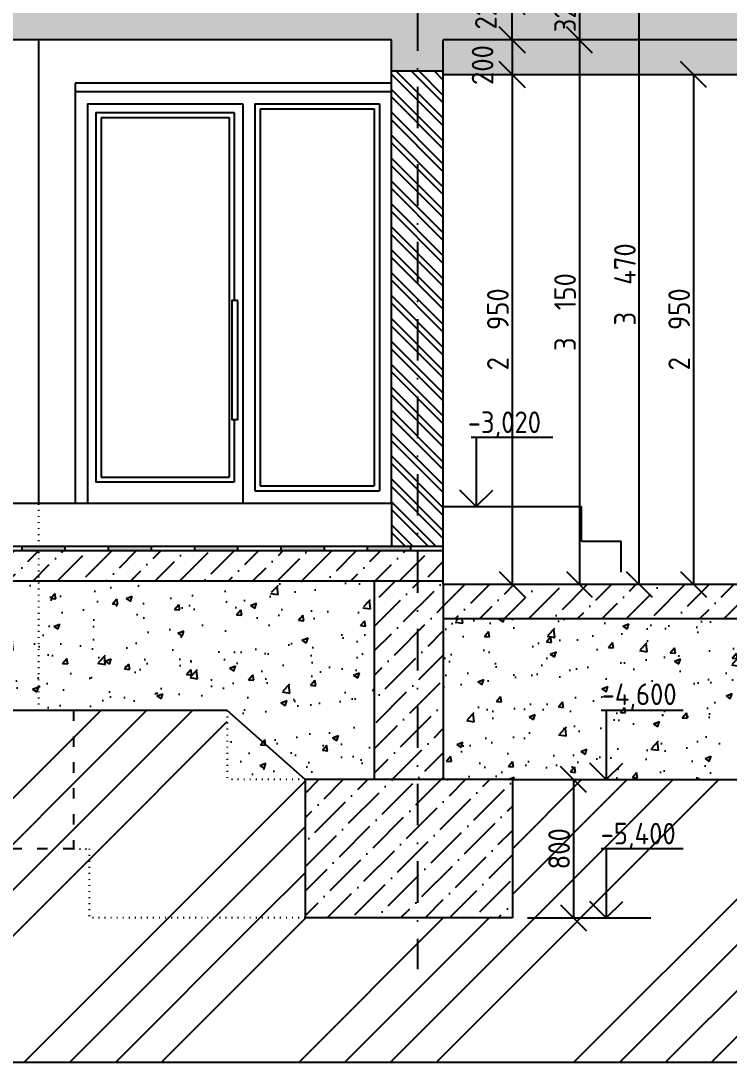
# Model space of a CAD drawing. Extents: x 3792242 to 5145247, y -1546315 to -1031918.
# Drawn here: x 4020087 to 4024187, y -1508365 to -1502340 of the extents above; entities that cross this region are included whole.
import ezdxf

# ---------------------------------------------------------------- set-up
doc = ezdxf.new("R2010")
doc.units = 0
doc.header["$MEASUREMENT"] = 0
for name, pattern in [('ACAD_ISO03W100', [30, 12, -18]), ('ACAD_ISO07W100', [3.5, 0.5, -3]), ('BODKOCIARKOVANA_3', [5.6, 3, -1.3, 0, -1.3])]:
    doc.linetypes.add(name, pattern=pattern)
doc.layers.get('0').update_dxf_attribs({"linetype": 'CONTINUOUS'})
doc.layers.get('Defpoints').update_dxf_attribs({"color": 61, "linetype": 'CONTINUOUS'})
for name, color, linetype in [('KÓTY', 4, 'CONTINUOUS'), ('MÚRY', 1, 'CONTINUOUS'), ('OKNÁ', 143, 'CONTINUOUS'), ('osi', 253, 'CONTINUOUS'), ('POZEMOK', 7, 'CONTINUOUS'), ('TENKÁ', 7, 'CONTINUOUS'), ('ŠRAFY', 82, 'CONTINUOUS'), ('šrafy-múry', 8, 'CONTINUOUS')]:
    doc.layers.add(name, color=color, linetype=linetype)
doc.styles.add('STYLE1', font='isocp.shx')
doc.dimstyles.new('STANDARD-50', dxfattribs={"dimtxt": 125, "dimasz": 150, "dimexe": 10, "dimexo": 200, "dimgap": 20, "dimtad": 1, "dimdsep": 46, "dimlunit": 6, "dimtxsty": 'STYLE1', "dimblk1": 'OBLIQUE', "dimblk2": 'OBLIQUE', "dimsah": 1, "dimcen": 2.5, "dimse1": 1, "dimse2": 1, "dimadec": 0, "dimazin": 0, "dimtfac": 1, "dimtmove": 1, "dimatfit": 3, "dimldrblk": 'OBLIQUE', "dimfxl": 1, "dimtolj": 1, "dimtzin": 0, "dimarcsym": 0})
pattern_1 = [(45, (73093.04, 33113.66), (53.0330086, 194.4543648), [250, -50, 0, -50])]
pattern_2 = [(50, (-13299465.4, 623840.9), (358.6300913, -31.3760675), [37.5, -412.5]), (355, (-13299465.4, 623840.9), (-69.375667, 376.096067), [30, -330]), (100.4514445, (-13299435.52, 623838.27), (289.2544234, 344.7199955), [31.870096, -350.571056]), (46.1842, (-13299465.4, 623940.9), (533.620665, -82.75964), [56.25, -618.75]), (96.6356355, (-13299420.94, 623934), (467.330973, 487.0593), [47.805171, -525.85688]), (351.184164, (-13299465.4, 623940.9), (467.330973, 487.0593), [45, -495]), (21, (-13299415.4, 623915.9), (298.453526, -201.3094453), [37.5, -412.5]), (326, (-13299415.4, 623915.9), (121.657666, 362.5750225), [30, -330]), (71.4514447, (-13299390.53, 623899.1), (420.1111884, 161.2655764), [31.870095, -350.571056]), (37.5, (-13299465.4, 623840.89), (6.0799277, 166.4469269), [0, -326, 0, -335, 0, -331.25]), (7.5, (-13299465.4, 623840.89), (131.5347687, 197.205856), [0, -191, 0, -318.5, 0, -126.25]), (327.5, (-13299576.9, 623840.89), (266.9112181, -11.2774359), [0, -125, 0, -390, 0, -517.5]), (317.5, (-13299626.9, 623840.89), (291.5930847, 50.0524912), [0, -162.5, 0, -259, 0, -367.5])]
pattern_3 = [(45, (-1113810.5, 33513.7), (-795.49513, 795.49513), []), (45, (-1113545.3, 33513.7), (-795.49513, 795.49513), []), (45, (-1113280.1, 33513.7), (-795.49513, 795.49513), []), (45, (-1113015, 33513.7), (-795.49513, 795.49513), [])]

# ---------------------------------------------------------------- blocks, each defined once
blk = doc.blocks.new('_OBLIQUE')
at = {"color": 0, "linetype": 'ByBlock'}
blk.add_line((-0.5, -0.5), (0.5, 0.5), dxfattribs=at)
blk = doc.blocks.new('*D39931')
at = {"layer": 'Defpoints', "color": 0}
for p in [(4022938.5, -1506730.1), (4022938.5, -1507530.1), (4023285, -1507530.1)]:
    blk.add_point(p, dxfattribs=at)
at = {"layer": 'KÓTY', "color": 0, "lineweight": -2, "ltscale": 0.25}
blk.add_line((4023285, -1506730.1), (4023285, -1507530.1), dxfattribs=at)
at = {"layer": 'KÓTY', "color": 0, "linetype": 'ByBlock', "lineweight": -2, "xscale": 150, "yscale": 150, "zscale": 150}
for p, rotation in [((4023285, -1506730.1), 90), ((4023285, -1507530.1), 270)]:
    blk.add_blockref('_OBLIQUE', p, dxfattribs=dict(at, rotation=rotation))
at = {"layer": 'KÓTY', "color": 0, "insert": (4023202.5, -1507130.1), "char_height": 125, "attachment_point": 5, "rotation": 90, "style": 'STYLE1'}
blk.add_mtext('\\A1;800', dxfattribs=at)
blk = doc.blocks.new('*D49904')
at = {"layer": 'Defpoints', "color": 0}
for p in [(4022497.5, -1502230.1), (4022930.5, -1502230.1), (4022497.5, -1502450.1)]:
    blk.add_point(p, dxfattribs=at)
at = {"layer": 'KÓTY', "color": 0, "lineweight": -2, "ltscale": 0.25}
blk.add_line((4022930.5, -1502450.1), (4022930.5, -1502230.1), dxfattribs=at)
at = {"layer": 'KÓTY', "color": 0, "linetype": 'ByBlock', "lineweight": -2, "xscale": 150, "yscale": 150, "zscale": 150}
for p, rotation in [((4022930.5, -1502230.1), 90), ((4022930.5, -1502450.1), 270)]:
    blk.add_blockref('_OBLIQUE', p, dxfattribs=dict(at, rotation=rotation))
at = {"layer": 'KÓTY', "color": 0, "insert": (4022778.5, -1502275.3), "char_height": 125, "attachment_point": 5, "rotation": 90, "style": 'STYLE1'}
blk.add_mtext('\\A1;220', dxfattribs=at)
blk = doc.blocks.new('*D49906')
at = {"layer": 'Defpoints', "color": 0}
for p in [(4022497.5, -1502450.1), (4022497.5, -1502650.1), (4022930.5, -1502650.1)]:
    blk.add_point(p, dxfattribs=at)
at = {"layer": 'KÓTY', "color": 0, "lineweight": -2, "ltscale": 0.25}
blk.add_line((4022930.5, -1502450.1), (4022930.5, -1502650.1), dxfattribs=at)
at = {"layer": 'KÓTY', "color": 0, "linetype": 'ByBlock', "lineweight": -2, "xscale": 150, "yscale": 150, "zscale": 150}
for p, rotation in [((4022930.5, -1502450.1), 90), ((4022930.5, -1502650.1), 270)]:
    blk.add_blockref('_OBLIQUE', p, dxfattribs=dict(at, rotation=rotation))
at = {"layer": 'KÓTY', "color": 0, "insert": (4022759.5, -1502595.8), "char_height": 125, "attachment_point": 5, "rotation": 90, "style": 'STYLE1'}
blk.add_mtext('\\A1;200', dxfattribs=at)
blk = doc.blocks.new('*D49935')
at = {"layer": 'Defpoints', "color": 0}
for p in [(4022532, -1502650.1), (4022532, -1505600.1), (4022930.5, -1505600.1)]:
    blk.add_point(p, dxfattribs=at)
at = {"layer": 'KÓTY', "color": 0, "lineweight": -2, "ltscale": 0.25}
blk.add_line((4022930.5, -1502650.1), (4022930.5, -1505600.1), dxfattribs=at)
at = {"layer": 'KÓTY', "color": 0, "linetype": 'ByBlock', "lineweight": -2, "xscale": 150, "yscale": 150, "zscale": 150}
for p, rotation in [((4022930.5, -1502650.1), 90), ((4022930.5, -1505600.1), 270)]:
    blk.add_blockref('_OBLIQUE', p, dxfattribs=dict(at, rotation=rotation))
at = {"layer": 'KÓTY', "color": 0, "insert": (4022848, -1504125.1), "char_height": 125, "attachment_point": 5, "rotation": 90, "style": 'STYLE1'}
blk.add_mtext('\\A1;2ﾠ950', dxfattribs=at)
blk = doc.blocks.new('*D49972')
at = {"layer": 'Defpoints', "color": 0}
for p in [(4023319.5, -1502130.1), (4023319.5, -1502450.1), (4023319.5, -1502450.1)]:
    blk.add_point(p, dxfattribs=at)
at = {"layer": 'KÓTY', "color": 0, "lineweight": -2, "ltscale": 0.25}
blk.add_line((4023319.5, -1502130.1), (4023319.5, -1502450.1), dxfattribs=at)
at = {"layer": 'KÓTY', "color": 0, "linetype": 'ByBlock', "lineweight": -2, "xscale": 150, "yscale": 150, "zscale": 150}
for p, rotation in [((4023319.5, -1502130.1), 90), ((4023319.5, -1502450.1), 270)]:
    blk.add_blockref('_OBLIQUE', p, dxfattribs=dict(at, rotation=rotation))
at = {"layer": 'KÓTY', "color": 0, "insert": (4023237, -1502290.1), "char_height": 125, "attachment_point": 5, "rotation": 90, "style": 'STYLE1'}
blk.add_mtext('\\A1;320', dxfattribs=at)
blk = doc.blocks.new('*D49973')
at = {"layer": 'Defpoints', "color": 0}
for p in [(4022496.5, -1502450.1), (4022496.5, -1505600.1), (4023319.5, -1505600.1)]:
    blk.add_point(p, dxfattribs=at)
at = {"layer": 'KÓTY', "color": 0, "lineweight": -2, "ltscale": 0.25}
blk.add_line((4023319.5, -1502450.1), (4023319.5, -1505600.1), dxfattribs=at)
at = {"layer": 'KÓTY', "color": 0, "linetype": 'ByBlock', "lineweight": -2, "xscale": 150, "yscale": 150, "zscale": 150}
for p, rotation in [((4023319.5, -1502450.1), 90), ((4023319.5, -1505600.1), 270)]:
    blk.add_blockref('_OBLIQUE', p, dxfattribs=dict(at, rotation=rotation))
at = {"layer": 'KÓTY', "color": 0, "insert": (4023237, -1504025.1), "char_height": 125, "attachment_point": 5, "rotation": 90, "style": 'STYLE1'}
blk.add_mtext('\\A1;3ﾠ150', dxfattribs=at)
blk = doc.blocks.new('*D49977')
at = {"layer": 'Defpoints', "color": 0}
for p in [(4023319.5, -1502130.1), (4023666, -1502130.1), (4023319.5, -1505600.1)]:
    blk.add_point(p, dxfattribs=at)
at = {"layer": 'KÓTY', "color": 0, "lineweight": -2, "ltscale": 0.25}
blk.add_line((4023666, -1505600.1), (4023666, -1502130.1), dxfattribs=at)
at = {"layer": 'KÓTY', "color": 0, "linetype": 'ByBlock', "lineweight": -2, "xscale": 150, "yscale": 150, "zscale": 150}
for p, rotation in [((4023666, -1502130.1), 90), ((4023666, -1505600.1), 270)]:
    blk.add_blockref('_OBLIQUE', p, dxfattribs=dict(at, rotation=rotation))
at = {"layer": 'KÓTY', "color": 0, "insert": (4023583.5, -1503865.1), "char_height": 125, "attachment_point": 5, "rotation": 90, "style": 'STYLE1'}
blk.add_mtext('\\A1;3ﾠ470', dxfattribs=at)
blk = doc.blocks.new('*D49983')
at = {"layer": 'Defpoints', "color": 0}
for p in [(4023666, -1502650.1), (4023666, -1505600.1), (4023980, -1505600.1)]:
    blk.add_point(p, dxfattribs=at)
at = {"layer": 'KÓTY', "color": 0, "lineweight": -2, "ltscale": 0.25}
blk.add_line((4023980, -1502650.1), (4023980, -1505600.1), dxfattribs=at)
at = {"layer": 'KÓTY', "color": 0, "linetype": 'ByBlock', "lineweight": -2, "xscale": 150, "yscale": 150, "zscale": 150}
for p, rotation in [((4023980, -1502650.1), 90), ((4023980, -1505600.1), 270)]:
    blk.add_blockref('_OBLIQUE', p, dxfattribs=dict(at, rotation=rotation))
at = {"layer": 'KÓTY', "color": 0, "insert": (4023897.5, -1504125.1), "char_height": 125, "attachment_point": 5, "rotation": 90, "style": 'STYLE1'}
blk.add_mtext('\\A1;2ﾠ950', dxfattribs=at)

msp = doc.modelspace()

# ---------------------------------------------------------------- hatches: boundary and pattern name
at = {"layer": 'TENKÁ', "ltscale": 0.25}
for points in [[(4020342.044, -1505380.108), (4020092.044, -1505380.108), (4020092.044, -1505405.108), (4020342.044, -1505405.108)], [(4020842.044, -1505380.108), (4020592.044, -1505380.108), (4020592.044, -1505405.108), (4020842.044, -1505405.108)], [(4021342.044, -1505380.108), (4021092.044, -1505380.108), (4021092.044, -1505405.108), (4021342.044, -1505405.108)], [(4021842.044, -1505380.108), (4021592.044, -1505380.108), (4021592.044, -1505405.108), (4021842.044, -1505405.108)], [(4022342.044, -1505380.108), (4022092.044, -1505380.108), (4022092.044, -1505405.108), (4022342.044, -1505405.108)]]:
    msp.add_hatch(color=256, dxfattribs=at).paths.add_polyline_path(points)
at = {"layer": 'ŠRAFY'}
h = msp.add_hatch(dxfattribs=at)
h.set_pattern_fill('HEX', color=256, scale=250)
h.set_pattern_definition([(0, (-1667870.456, 8090.66), (0, 54.12658774), [31.25, -62.5]), (120, (-1667870.456, 8090.66), (-46.875, -27.06329387), [31.25, -62.5]), (60, (-1667839.206, 8090.66), (-46.875, 27.06329387), [31.25, -62.5])])
h.paths.add_polyline_path([(4022532.044, -1502450.108), (4022532.044, -1502650.108), (4028797.044, -1502650.108), (4028797.044, -1502450.108)])
h.paths.add_polyline_path([(4022634.544, -1502739.637), (4022634.544, -1502452.039), (4022884.544, -1502452.039), (4022884.544, -1502739.637)], flags=9)
h = msp.add_hatch(dxfattribs=at)
h.set_pattern_fill('ANSI32', color=256, scale=250, angle=90)
h.set_pattern_definition([(135, (-1113810.46, 33513.66), (-66.2912607, -66.2912607), []), (135, (-1113810.46, 33557.86), (-66.2912607, -66.2912607), [])])
h.paths.add_polyline_path([(4022232.044, -1505380.108), (4022342.044, -1505380.108), (4022532.044, -1505380.108), (4022532.044, -1502650.108), (4022532.044, -1502630.108), (4022232.044, -1502630.108), (4022232.044, -1502700.108), (4022232.044, -1502750.108), (4022232.044, -1505130.108)])
at = {"layer": 'ŠRAFY', "ltscale": 0.25}
h = msp.add_hatch(dxfattribs=at)
h.set_pattern_fill('ANSI34', color=256, scale=1500)
h.set_pattern_definition(pattern_3)
h.paths.add_polyline_path([(4034272.044, -1506730.108), (4034272.044, -1507530.108), (4032072.044, -1507530.108), (4032072.044, -1506730.108), (4030122.044, -1506730.108), (4030122.044, -1507530.108), (4027922.044, -1507530.108), (4027922.044, -1506730.108), (4022932.044, -1506730.108), (4022932.044, -1507530.108), (4021732.044, -1507530.108), (4020482.044, -1507530.108), (4020482.044, -1507130.108), (4020392.044, -1507130.108), (4018892.044, -1507130.108), (4017692.044, -1507130.108), (4017692.044, -1506330.108), (4016192.044, -1506330.108), (4016192.044, -1507130.108), (4015392.044, -1507130.108), (4015392.044, -1506330.108), (4010177.044, -1506330.108), (4010177.044, -1507130.108), (4007777.044, -1507130.108), (4007777.044, -1506330.108), (4003312.044, -1506330.108), (4003312.044, -1507130.108), (4001112.044, -1507130.108), (4001112.044, -1506330.108), (3996122.044, -1506330.108), (3996122.044, -1507130.108), (3994922.044, -1507130.108), (3994922.044, -1506330.108), (3993582.044, -1506330.108), (3993582.044, -1507130.108), (3992082.044, -1507130.108), (3990882.044, -1507130.108), (3990882.044, -1506330.108), (3989382.044, -1506330.108), (3989382.044, -1507130.108), (3988582.044, -1507130.108), (3988582.044, -1506330.108), (3983322.044, -1506330.108), (3983322.044, -1507130.108), (3981322.044, -1507130.108), (3981322.044, -1506330.108), (3979994.138, -1504030.108), (3979452.044, -1504030.108), (3979452.044, -1508364.838), (4044082.044, -1508364.838), (4044082.044, -1505550.108), (4043853.317, -1505550.108), (4043172.044, -1506730.108), (4043172.044, -1507530.108), (4041372.044, -1507530.108), (4041372.044, -1506730.108), (4040312.044, -1506730.108), (4040312.044, -1507530.108), (4038812.044, -1507530.108), (4037612.044, -1507530.108), (4037612.044, -1506730.108), (4036112.044, -1506730.108), (4036112.044, -1507530.108), (4035312.044, -1507530.108), (4035312.044, -1506730.108)])
h.paths.add_polyline_path([(3989857.433, -1506640.038), (3990363.781, -1506640.038), (3990363.781, -1506840.087), (3989857.433, -1506840.087)], flags=24)
h.paths.add_polyline_path([(3986257.346, -1506248.667), (3986764.145, -1506248.667), (3986764.145, -1506448.782), (3986257.346, -1506448.782)], flags=24)
h.paths.add_polyline_path([(3989521.044, -1506873.907), (3989521.044, -1506586.309), (3989771.044, -1506586.309), (3989771.044, -1506873.907)], flags=24)
h.paths.add_polyline_path([(4023429.933, -1506955.038), (4023948.781, -1506955.038), (4023948.781, -1507155.087), (4023429.933, -1507155.087)], flags=24)
h.paths.add_polyline_path([(4023077.544, -1507273.907), (4023077.544, -1506986.309), (4023327.544, -1506986.309), (4023327.544, -1507273.907)], flags=24)
h.paths.add_polyline_path([(4040144.933, -1506955.038), (4040663.781, -1506955.038), (4040663.781, -1507155.087), (4040144.933, -1507155.087)], flags=24)
h.paths.add_polyline_path([(4040710.544, -1507273.907), (4040710.544, -1506986.309), (4040960.544, -1506986.309), (4040960.544, -1507273.907)], flags=24)
h.paths.add_polyline_path([(4014235.433, -1506640.038), (4014741.781, -1506640.038), (4014741.781, -1506840.087), (4014235.433, -1506840.087)], flags=24)
h.paths.add_polyline_path([(3996603.933, -1506640.038), (3997110.281, -1506640.038), (3997110.281, -1506840.087), (3996603.933, -1506840.087)], flags=24)
h.paths.add_polyline_path([(3996267.544, -1506873.907), (3996267.544, -1506586.309), (3996517.544, -1506586.309), (3996517.544, -1506873.907)], flags=24)
h.paths.add_polyline_path([(4015047.044, -1506873.907), (4015047.044, -1506586.309), (4015297.044, -1506586.309), (4015297.044, -1506873.907)], flags=24)
h.paths.add_polyline_path([(4016667.433, -1506640.038), (4017173.781, -1506640.038), (4017173.781, -1506840.087), (4016667.433, -1506840.087)], flags=24)
h.paths.add_polyline_path([(4016331.044, -1506873.907), (4016331.044, -1506586.309), (4016581.044, -1506586.309), (4016581.044, -1506873.907)], flags=24)
h.paths.add_polyline_path([(3984010.044, -1506873.907), (3984010.044, -1506586.309), (3984260.044, -1506586.309), (3984260.044, -1506873.907)], flags=24)
h.paths.add_polyline_path([(3984346.433, -1506640.038), (3984852.781, -1506640.038), (3984852.781, -1506840.087), (3984346.433, -1506840.087)], flags=24)
h.paths.add_polyline_path([(3984586.386, -1506466.733), (3985105.235, -1506466.733), (3985105.235, -1506666.782), (3984586.386, -1506666.782)], flags=24)
h.paths.add_polyline_path([(4036574.433, -1507019.038), (4037093.281, -1507019.038), (4037093.281, -1507219.087), (4036574.433, -1507219.087)], flags=24)
h.paths.add_polyline_path([(4036251.044, -1507273.907), (4036251.044, -1506986.309), (4036501.044, -1506986.309), (4036501.044, -1507273.907)], flags=24)
h = msp.add_hatch(dxfattribs=at)
h.set_pattern_fill('AR-CONC', color=256, scale=50)
h.set_pattern_definition(pattern_2)
h.paths.add_polyline_path([(4018442.044, -1506330.108), (4018892.044, -1506330.108), (4021282.044, -1506330.108), (4021732.044, -1506730.108), (4022132.044, -1506730.108), (4022132.044, -1505580.108), (4018442.044, -1505580.108)])
h.paths.add_polyline_path([(4018448.544, -1505771.637), (4018448.544, -1505484.039), (4018698.544, -1505484.039), (4018698.544, -1505771.637)], flags=9)
h.paths.add_polyline_path([(4018499.044, -1506098.907), (4018499.044, -1505811.309), (4018749.044, -1505811.309), (4018749.044, -1506098.907)], flags=24)
h.paths.add_polyline_path([(4019281.933, -1506640.038), (4019788.281, -1506640.038), (4019788.281, -1506840.087), (4019281.933, -1506840.087)], flags=9)
h.paths.add_polyline_path([(4019305.386, -1505836.733), (4019824.235, -1505836.733), (4019824.235, -1506036.782), (4019305.386, -1506036.782)], flags=24)
h = msp.add_hatch(dxfattribs=at)
h.set_pattern_fill('AR-CONC', color=256, scale=50)
h.set_pattern_definition(pattern_2)
h.paths.add_polyline_path([(4028772.044, -1506730.108), (4028772.044, -1505800.108), (4022532.044, -1505800.108), (4022532.044, -1506730.108), (4022932.044, -1506730.108)])
h.paths.add_polyline_path([(4023435.886, -1506148.733), (4023954.735, -1506148.733), (4023954.735, -1506348.782), (4023435.886, -1506348.782)], flags=24)
h.paths.add_polyline_path([(4024680.386, -1506018.733), (4025186.735, -1506018.733), (4025186.735, -1506218.782), (4024680.386, -1506218.782)], flags=24)
h = msp.add_hatch(dxfattribs=at)
h.set_pattern_fill('ANSI34', color=256, scale=1500)
h.set_pattern_definition(pattern_3)
h.paths.add_polyline_path([(4020392.044, -1506330.108), (4018892.044, -1506330.108), (4018892.044, -1507130.108), (4020392.044, -1507130.108)])
h.paths.add_polyline_path([(4019281.933, -1506640.038), (4019788.281, -1506640.038), (4019788.281, -1506840.087), (4019281.933, -1506840.087)], flags=24)
h = msp.add_hatch(dxfattribs=at)
h.set_pattern_fill('ANSI34', color=256, scale=1500)
h.set_pattern_definition(pattern_3)
h.paths.add_polyline_path([(4020482.044, -1507130.108), (4020482.044, -1507530.108), (4021732.044, -1507530.108), (4021732.044, -1506730.108), (4021282.044, -1506730.108), (4021282.044, -1506330.108), (4020392.044, -1506330.108), (4020392.044, -1507130.108)])
h = msp.add_hatch(dxfattribs=at)
h.set_pattern_fill('AR-CONC', color=256, scale=50)
h.set_pattern_definition(pattern_2)
h.paths.add_polyline_path([(4021282.044, -1506330.108), (4021282.044, -1506730.108), (4021732.044, -1506730.108)])
at = {"layer": 'šrafy-múry'}
h = msp.add_hatch(dxfattribs=at)
h.set_pattern_fill('ANSI36', color=253, scale=800, angle=360)
h.set_pattern_definition([(45, (139723.04, 33513.66), (53.0330086, 194.4543648), [250, -50, 0, -50])])
h.paths.add_polyline_path([(4018192.044, -1502230.108), (4018192.044, -1502700.108), (4018392.044, -1502700.108), (4018392.044, -1502450.108), (4019992.044, -1502450.108), (4020062.044, -1502450.108), (4020192.044, -1502450.108), (4022232.044, -1502450.108), (4022232.044, -1502630.108), (4022532.044, -1502630.108), (4022532.044, -1502450.108), (4028797.044, -1502450.108), (4028797.044, -1502650.108), (4028797.044, -1503050.108), (4028872.044, -1503050.108), (4029172.044, -1503050.108), (4029247.044, -1503050.108), (4029247.044, -1502650.108), (4029247.044, -1502450.108), (4035512.044, -1502450.108), (4035512.044, -1502630.108), (4035812.044, -1502630.108), (4035812.044, -1502498.049), (4035812.044, -1502483.049), (4035812.044, -1502230.108), (4035512.044, -1502230.108), (4032302.044, -1502230.108), (4032187.044, -1502230.108), (4029172.044, -1502230.108), (4028872.044, -1502230.108), (4025722.044, -1502230.108), (4025607.044, -1502230.108), (4022532.044, -1502230.108), (4022232.044, -1502230.108)])
h.paths.add_polyline_path([(4034776.544, -1502620.657), (4034776.544, -1502358.059), (4035026.544, -1502358.059), (4035026.544, -1502620.657)], flags=24)
h.paths.add_polyline_path([(4022653.544, -1502419.137), (4022653.544, -1502131.539), (4022903.544, -1502131.539), (4022903.544, -1502419.137)], flags=9)
h.paths.add_polyline_path([(4029352.544, -1502419.137), (4029352.544, -1502131.539), (4029602.544, -1502131.539), (4029602.544, -1502419.137)], flags=9)
h.paths.add_polyline_path([(4034776.544, -1502433.157), (4034776.544, -1502145.559), (4035026.544, -1502145.559), (4035026.544, -1502433.157)], flags=9)
h = msp.add_hatch(dxfattribs=at)
h.set_pattern_fill('ANSI36', color=253, scale=800, angle=360)
h.set_pattern_definition([(45, (73093.04, 33513.66), (53.0330086, 194.4543648), [250, -50, 0, -50])])
h.paths.add_polyline_path([(4022342.044, -1505405.108), (4022092.044, -1505405.108), (4021842.044, -1505405.108), (4021592.044, -1505405.108), (4021342.044, -1505405.108), (4021092.044, -1505405.108), (4020842.044, -1505405.108), (4020592.044, -1505405.108), (4020342.044, -1505405.108), (4020092.044, -1505405.108), (4019842.044, -1505405.108), (4019592.044, -1505405.108), (4019342.044, -1505405.108), (4019092.044, -1505405.108), (4018842.044, -1505405.108), (4018592.044, -1505405.108), (4018342.044, -1505405.108), (4018092.044, -1505405.108), (4017842.044, -1505405.108), (4017592.044, -1505405.108), (4017342.044, -1505405.108), (4017092.044, -1505405.108), (4016842.044, -1505405.108), (4016592.044, -1505405.108), (4016342.044, -1505405.108), (4016092.044, -1505405.108), (4015842.044, -1505405.108), (4015617.044, -1505405.108), (4015617.044, -1505580.108), (4015992.044, -1505580.108), (4018142.044, -1505580.108), (4018442.044, -1505580.108), (4022132.044, -1505580.108), (4022532.044, -1505580.108), (4022532.044, -1505405.108)])
h = msp.add_hatch(dxfattribs=at)
h.set_pattern_fill('ANSI36', color=253, scale=800, angle=360)
h.set_pattern_definition(pattern_1)
h.paths.add_polyline_path([(4022132.044, -1506730.108), (4022532.044, -1506730.108), (4022532.044, -1505600.108), (4022532.044, -1505580.108), (4022132.044, -1505580.108)])
h = msp.add_hatch(dxfattribs=at)
h.set_pattern_fill('ANSI36', color=253, scale=800, angle=360)
h.set_pattern_definition(pattern_1)
h.paths.add_polyline_path([(4035512.044, -1505800.108), (4035512.044, -1505600.108), (4022532.044, -1505600.108), (4022532.044, -1505800.108), (4024681.044, -1505800.108), (4028772.044, -1505800.108), (4029272.044, -1505800.108), (4032672.044, -1505800.108), (4033672.044, -1505800.108)])
h = msp.add_hatch(dxfattribs=at)
h.set_pattern_fill('ANSI36', color=253, scale=800, angle=360)
h.set_pattern_definition(pattern_1)
h.paths.add_polyline_path([(4021732.044, -1506730.108), (4021732.044, -1507530.108), (4022932.044, -1507530.108), (4022932.044, -1506730.108), (4022532.044, -1506730.108), (4022132.044, -1506730.108)])

# ---------------------------------------------------------------- linework, layer by layer
at = {"color": 253}
for p, q in [((4021282.044, -1506330.108), (4018892.044, -1506330.108)), ((4021732.044, -1506730.108), (4021282.044, -1506330.108)), ((4022932.044, -1506730.108), (4035312.044, -1506730.108))]:
    msp.add_line(p, q, dxfattribs=at)
at = {"layer": 'Defpoints', "color": 151, "linetype": 'ACAD_ISO07W100', "ltscale": 10}
msp.add_line((4020192.044, -1506330.108), (4020192.044, -1505130.108), dxfattribs=at)
at = {"layer": 'Defpoints'}
msp.add_line((3979452.044, -1508364.838), (4044082.044, -1508364.838), dxfattribs=at)
at = {"layer": 'KÓTY'}
msp.add_line((4023019.544, -1507530.108), (4023733.044, -1507530.108), dxfattribs=at)
at = {"layer": 'MÚRY'}
for p, q in [((4022232.044, -1502450.108), (4018392.044, -1502450.108)), ((4022232.044, -1505130.108), (4022232.044, -1502450.108)), ((4022532.044, -1505600.108), (4022532.044, -1502650.108)), ((4022532.044, -1502650.108), (4028797.044, -1502650.108)), ((4018392.044, -1505130.108), (4022232.044, -1505130.108)), ((4022532.044, -1505600.108), (4035512.044, -1505600.108))]:
    msp.add_line(p, q, dxfattribs=at)
at = {"layer": 'OKNÁ'}
for p, q in [((4021472.044, -1502850.108), (4022132.044, -1502850.108)), ((4021472.044, -1502850.108), (4021472.044, -1505030.108)), ((4022132.044, -1502850.108), (4022132.044, -1505030.108)), ((4020552.044, -1502900.108), (4020552.044, -1504980.108)), ((4020552.044, -1502900.108), (4021292.044, -1502900.108)), ((4021292.044, -1502900.108), (4021292.044, -1504980.108)), ((4020552.044, -1504980.108), (4021162.044, -1504980.108)), ((4020552.044, -1504980.108), (4021292.044, -1504980.108)), ((4021472.044, -1505030.108), (4022132.044, -1505030.108))]:
    msp.add_line(p, q, dxfattribs=at)
at = {"layer": 'osi', "linetype": 'BODKOCIARKOVANA_3', "ltscale": 80}
msp.add_line((4022382.044, -1487486.244), (4022382.044, -1507826.838), dxfattribs=at)
at = {"layer": 'POZEMOK'}
for p, q in [((4020402.044, -1502700.108), (4020402.044, -1505130.108)), ((4022232.044, -1502700.108), (4020402.044, -1502700.108)), ((4022232.044, -1502750.108), (4020402.044, -1502750.108)), ((4020472.044, -1502820.108), (4021372.044, -1502820.108)), ((4020472.044, -1502820.108), (4020472.044, -1505130.108)), ((4021372.044, -1502820.108), (4021372.044, -1505130.108)), ((4021442.044, -1502820.108), (4022162.044, -1502820.108)), ((4021442.044, -1502820.108), (4021442.044, -1505060.108)), ((4022162.044, -1502820.108), (4022162.044, -1505060.108)), ((4020522.044, -1502870.108), (4021322.044, -1502870.108)), ((4020522.044, -1502870.108), (4020522.044, -1505010.108)), ((4021322.044, -1502870.108), (4021322.044, -1503958.555)), ((4021322.044, -1504646.422), (4021322.044, -1505010.108)), ((4021322.044, -1505010.108), (4020522.044, -1505010.108)), ((4021442.044, -1505060.108), (4022162.044, -1505060.108)), ((4022532.044, -1505150.108), (4023332.044, -1505150.108)), ((4023332.044, -1505350.108), (4023332.044, -1505150.108)), ((4023332.044, -1505350.108), (4023562.044, -1505350.108)), ((4023562.044, -1505530.108), (4023562.044, -1505350.108))]:
    msp.add_line(p, q, dxfattribs=at)
msp.add_lwpolyline([(4021343.333, -1503958.555), (4021307.518, -1503958.555), (4021307.518, -1504646.422), (4021343.333, -1504646.422)], close=True, dxfattribs=at)
at = {"layer": 'TENKÁ'}
for p, q in [((4020192.044, -1505130.108), (4020192.044, -1502450.108)), ((4022532.044, -1502650.108), (4022532.044, -1502450.108)), ((4028797.044, -1502450.108), (4022532.044, -1502450.108)), ((4022232.044, -1502630.108), (4022532.044, -1502630.108)), ((4022232.044, -1505130.108), (4022232.044, -1505380.108)), ((4015592.044, -1505380.108), (4022532.044, -1505380.108)), ((4015592.044, -1505580.108), (4022532.044, -1505580.108)), ((4022132.044, -1505580.108), (4022132.044, -1506730.108)), ((4022532.044, -1505600.108), (4022532.044, -1506730.108)), ((4035512.044, -1505800.108), (4022532.044, -1505800.108)), ((4021732.044, -1506730.108), (4021732.044, -1507530.108)), ((4022932.044, -1506730.108), (4021732.044, -1506730.108)), ((4022932.044, -1506730.108), (4022932.044, -1507530.108)), ((4022932.044, -1507530.108), (4021732.044, -1507530.108))]:
    msp.add_line(p, q, dxfattribs=at)
at = {"layer": 'TENKÁ', "linetype": 'ByBlock', "ltscale": 0.25}
for p, q in [((4023166.848, -1504750.108), (4022692.95, -1504750.108)), ((4022722.544, -1504750.108), (4022722.544, -1505150.108)), ((4022722.544, -1505150.108), (4022627.084, -1505054.649)), ((4022722.544, -1505150.108), (4022818.003, -1505054.649)), ((4023919.848, -1506330.108), (4023445.95, -1506330.108)), ((4023475.544, -1506330.108), (4023475.544, -1506730.108)), ((4023475.544, -1506730.108), (4023380.084, -1506634.649)), ((4023475.544, -1506730.108), (4023380.084, -1506634.649)), ((4023475.544, -1506730.108), (4023571.003, -1506634.649)), ((4023475.544, -1506730.108), (4023571.003, -1506634.649)), ((4023919.848, -1507130.108), (4023445.95, -1507130.108)), ((4023475.544, -1507130.108), (4023475.544, -1507530.108)), ((4023475.544, -1507530.108), (4023380.084, -1507434.649)), ((4023475.544, -1507530.108), (4023380.084, -1507434.649)), ((4023475.544, -1507530.108), (4023571.003, -1507434.649)), ((4023475.544, -1507530.108), (4023571.003, -1507434.649))]:
    msp.add_line(p, q, dxfattribs=at)
at = {"layer": 'TENKÁ', "ltscale": 0.25}
for p, q in [((4020092.044, -1505380.108), (4020092.044, -1505405.108)), ((4020342.044, -1505380.108), (4020342.044, -1505405.108)), ((4020592.044, -1505380.108), (4020592.044, -1505405.108)), ((4020842.044, -1505380.108), (4020842.044, -1505405.108)), ((4021092.044, -1505380.108), (4021092.044, -1505405.108)), ((4021342.044, -1505380.108), (4021342.044, -1505405.108)), ((4021592.044, -1505380.108), (4021592.044, -1505405.108)), ((4021842.044, -1505380.108), (4021842.044, -1505405.108)), ((4022092.044, -1505380.108), (4022092.044, -1505405.108)), ((4022342.044, -1505380.108), (4022342.044, -1505405.108)), ((4015592.044, -1505405.108), (4022532.044, -1505405.108)), ((4015592.044, -1505405.108), (4022532.044, -1505405.108))]:
    msp.add_line(p, q, dxfattribs=at)
at = {"layer": 'TENKÁ', "linetype": 'ACAD_ISO03W100', "ltscale": 5}
for p, q in [((4020392.044, -1506330.108), (4020392.044, -1507130.108)), ((4020392.044, -1507130.108), (4018892.044, -1507130.108))]:
    msp.add_line(p, q, dxfattribs=at)
at = {"layer": 'TENKÁ', "linetype": 'ACAD_ISO07W100', "ltscale": 10}
for p, q in [((4021282.044, -1506330.108), (4021282.044, -1506730.108)), ((4021732.044, -1506730.108), (4021282.044, -1506730.108)), ((4020392.044, -1507130.108), (4020482.044, -1507130.108)), ((4020482.044, -1507130.108), (4020482.044, -1507530.108)), ((4021732.044, -1507530.108), (4020482.044, -1507530.108))]:
    msp.add_line(p, q, dxfattribs=at)

# ---------------------------------------------------------------- texts
at = {"layer": 'TENKÁ', "ltscale": 0.25, "style": 'STYLE1'}
for s, p in [('-3,020', (4022673.433, -1504725.087)), ('-4,600', (4023448.386, -1506298.782)), ('-5,400', (4023442.433, -1507105.087))]:
    msp.add_text(s, height=125, dxfattribs=at).set_placement(p)

# ---------------------------------------------------------------- dimensions: what is measured, and where the dimension line sits
at = {"layer": 'KÓTY', "ltscale": 0.25}
for base, p1, p2, picture, middle in [((4023319.544, -1502450.108), (4023319.544, -1502130.108), (4023319.544, -1502450.108), '*D49972', (4023237.044, -1502290.108)), ((4023666.044, -1502130.108), (4023319.544, -1505600.108), (4023319.544, -1502130.108), '*D49977', (4023583.501, -1503865.108)), ((4023319.544, -1505600.108), (4022496.544, -1502450.108), (4022496.544, -1505600.108), '*D49973', (4023237.001, -1504025.108)), ((4022930.544, -1505600.108), (4022532.044, -1502650.108), (4022532.044, -1505600.108), '*D49935', (4022848.001, -1504125.108)), ((4023980.044, -1505600.108), (4023666.044, -1502650.108), (4023666.044, -1505600.108), '*D49983', (4023897.501, -1504125.108)), ((4023285.044, -1507530.108), (4022938.544, -1506730.108), (4022938.544, -1507530.108), '*D39931', (4023202.544, -1507130.108))]:
    dim = msp.add_linear_dim(base=base, p1=p1, p2=p2, angle=90, dimstyle='STANDARD-50', override={"dimtxsty": 'STYLE1', "dimldrblk": 'OBLIQUE'}, dxfattribs=at)
    dim.commit()
    dim.dimension.update_dxf_attribs({"geometry": picture, "text_midpoint": middle})
for base, p2, picture, middle in [((4022930.544, -1502230.108), (4022497.544, -1502230.108), '*D49904', (4022861.044, -1502275.338)), ((4022930.544, -1502650.108), (4022497.544, -1502650.108), '*D49906', (4022842.044, -1502595.838))]:
    dim = msp.add_linear_dim(base=base, p1=(4022497.544, -1502450.108), p2=p2, angle=90, dimstyle='STANDARD-50', override={"dimtxsty": 'STYLE1', "dimldrblk": 'OBLIQUE'}, dxfattribs=at)
    dim.commit()
    dim.dimension.update_dxf_attribs({"geometry": picture, "text_midpoint": middle, "dimtype": 160})

doc.saveas('drawing.dxf')
